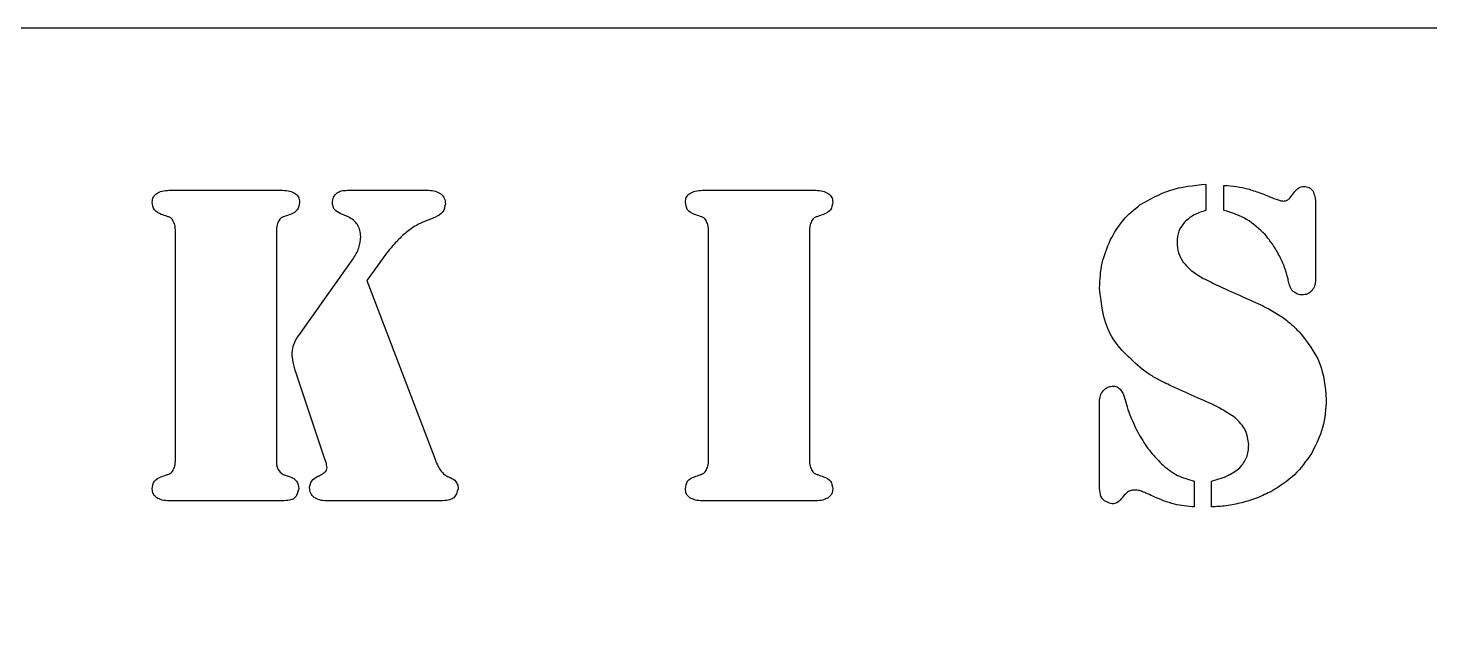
# Model space of a CAD drawing. Header units: millimetres. Extents: x 0 to 850, y -340 to 510.
# Drawn here: x 230.3 to 460.7, y 411.1 to 510 of the extents above; entities that cross this region are included whole.
import ezdxf

# ---------------------------------------------------------------- set-up
doc = ezdxf.new("R2010")
doc.units = ezdxf.units.MM
doc.layers.get('0').update_dxf_attribs({"linetype": 'CONTINUOUS'})

msp = doc.modelspace()

# ---------------------------------------------------------------- linework, layer by layer
for p, q in [((423.86, 484.35), (423.86, 480.05)), ((426.81, 480.05), (426.81, 484.16)), ((253.54, 483.34), (272.15, 483.34)), ((282.83, 483.34), (296.13, 483.34)), ((341.13, 483.34), (359.73, 483.34)), ((437.65, 482.07), (438.47, 483.15)), ((282.94, 478.97), (281.6, 479.53)), ((441.87, 480.95), (441.87, 468.62)), ((297.18, 478.89), (295.2, 478.11)), ((254.55, 439.14), (254.55, 476.54)), ((271.14, 476.54), (271.14, 439.14)), ((342.14, 439.14), (342.14, 476.54)), ((358.73, 476.54), (358.73, 439.14)), ((274.8, 459.5), (283.73, 472.09)), ((288.55, 472.09), (285.97, 468.55)), ((285.97, 468.55), (297.25, 439.03)), ((279.17, 439.03), (274.39, 453.3)), ((406.37, 435.03), (406.37, 448.63)), ((272.22, 436.68), (273.38, 436.3)), ((421.92, 435.59), (421.92, 431.33)), ((424.76, 431.33), (424.76, 435.59)), ((272.15, 432.34), (253.54, 432.34)), ((298.19, 432.34), (279.39, 432.34)), ((359.73, 432.34), (341.13, 432.34))]:
    msp.add_line(p, q)
msp.add_lwpolyline([(850, 510), (0, 510), (0, -340), (850, -340)], close=True)
for points, knots in [([(413.02, 480.95), (414.62, 481.86), (417.98, 483.78), (421.83, 484.15), (423.86, 484.35)], [0, 0, 0, 0, 0.640388, 1.349479, 1.349479, 1.349479, 1.349479]), ([(426.81, 484.16), (427.51, 484.11), (428.82, 484), (430.1, 483.72), (430.7, 483.58)], [0, 0, 0, 0, 0.2475047, 0.4626937, 0.4626937, 0.4626937, 0.4626937]), ([(438.47, 483.15), (438.67, 483.39), (439.06, 483.85), (439.65, 483.94), (439.93, 483.98)], [0, 0, 0, 0, 0.1065257, 0.2030103, 0.2030103, 0.2030103, 0.2030103]), ([(439.93, 483.98), (440.23, 483.95), (440.83, 483.91), (441.22, 483.46), (441.4, 483.25)], [0, 0, 0, 0, 0.1049582, 0.2006477, 0.2006477, 0.2006477, 0.2006477]), ([(250.74, 481.4), (250.76, 481.69), (250.82, 482.27), (251.25, 482.65), (251.47, 482.84)], [0, 0, 0, 0, 0.0995854, 0.1960917, 0.1960917, 0.1960917, 0.1960917]), ([(252.23, 479.38), (251.8, 479.58), (250.93, 479.99), (250.8, 480.93), (250.74, 481.4)], [0, 0, 0, 0, 0.1584858, 0.3142666, 0.3142666, 0.3142666, 0.3142666]), ([(251.47, 482.84), (251.75, 482.98), (252.4, 483.31), (253.13, 483.33), (253.54, 483.34)], [0, 0, 0, 0, 0.1129812, 0.2538745, 0.2538745, 0.2538745, 0.2538745]), ([(272.15, 483.34), (272.55, 483.33), (273.28, 483.31), (273.93, 482.98), (274.22, 482.84)], [0, 0, 0, 0, 0.1408927, 0.253874, 0.253874, 0.253874, 0.253874]), ([(274.95, 481.4), (274.88, 480.93), (274.75, 479.99), (273.89, 479.58), (273.45, 479.38)], [0, 0, 0, 0, 0.1557808, 0.3142667, 0.3142667, 0.3142667, 0.3142667]), ([(274.22, 482.84), (274.43, 482.65), (274.86, 482.27), (274.92, 481.69), (274.95, 481.4)], [0, 0, 0, 0, 0.0965063, 0.1960917, 0.1960917, 0.1960917, 0.1960917]), ([(280.33, 481.29), (280.36, 481.61), (280.43, 482.25), (280.88, 482.7), (281.11, 482.93)], [0, 0, 0, 0, 0.110137, 0.2203182, 0.2203182, 0.2203182, 0.2203182]), ([(281.11, 482.93), (281.34, 483.05), (281.87, 483.33), (282.48, 483.34), (282.83, 483.34)], [0, 0, 0, 0, 0.0890375, 0.2105195, 0.2105195, 0.2105195, 0.2105195]), ([(296.13, 483.34), (296.53, 483.33), (297.26, 483.3), (297.88, 482.93), (298.17, 482.76)], [0, 0, 0, 0, 0.1378698, 0.2526224, 0.2526224, 0.2526224, 0.2526224]), ([(298.17, 482.76), (298.38, 482.54), (298.82, 482.09), (298.87, 481.46), (298.9, 481.14)], [0, 0, 0, 0, 0.1040916, 0.2155122, 0.2155122, 0.2155122, 0.2155122]), ([(338.33, 481.4), (338.35, 481.69), (338.41, 482.27), (338.84, 482.65), (339.05, 482.84)], [0, 0, 0, 0, 0.0995854, 0.1960917, 0.1960917, 0.1960917, 0.1960917]), ([(339.82, 479.38), (339.38, 479.58), (338.52, 479.99), (338.39, 480.93), (338.33, 481.4)], [0, 0, 0, 0, 0.1584858, 0.3142666, 0.3142666, 0.3142666, 0.3142666]), ([(339.05, 482.84), (339.34, 482.98), (339.99, 483.31), (340.72, 483.33), (341.13, 483.34)], [0, 0, 0, 0, 0.1129812, 0.2538745, 0.2538745, 0.2538745, 0.2538745]), ([(359.73, 483.34), (360.14, 483.33), (360.87, 483.31), (361.52, 482.98), (361.81, 482.84)], [0, 0, 0, 0, 0.1408927, 0.253874, 0.253874, 0.253874, 0.253874]), ([(362.54, 481.4), (362.47, 480.93), (362.34, 479.99), (361.48, 479.58), (361.04, 479.38)], [0, 0, 0, 0, 0.1557808, 0.3142667, 0.3142667, 0.3142667, 0.3142667]), ([(361.81, 482.84), (362.02, 482.65), (362.45, 482.27), (362.51, 481.69), (362.54, 481.4)], [0, 0, 0, 0, 0.0965063, 0.1960917, 0.1960917, 0.1960917, 0.1960917]), ([(430.7, 483.58), (431.36, 483.38), (432.95, 482.89), (434.48, 482.25), (435.37, 481.88)], [0, 0, 0, 0, 0.2458724, 0.5850241, 0.5850241, 0.5850241, 0.5850241]), ([(435.37, 481.88), (435.59, 481.8), (435.99, 481.64), (436.41, 481.6), (436.6, 481.58)], [0, 0, 0, 0, 0.0844443, 0.1498722, 0.1498722, 0.1498722, 0.1498722]), ([(436.6, 481.58), (436.82, 481.6), (437.23, 481.63), (437.51, 481.93), (437.65, 482.07)], [0, 0, 0, 0, 0.0739209, 0.140193, 0.140193, 0.140193, 0.140193]), ([(441.4, 483.25), (441.54, 482.94), (441.86, 482.21), (441.86, 481.41), (441.87, 480.95)], [0, 0, 0, 0, 0.1178775, 0.2783566, 0.2783566, 0.2783566, 0.2783566]), ([(253.67, 478.88), (253.52, 478.93), (253.04, 479.11), (252.56, 479.27), (252.23, 479.38)], [0, 0, 0, 0, 0.0580702, 0.1793509, 0.1793509, 0.1793509, 0.1793509]), ([(273.45, 479.38), (273.13, 479.27), (272.64, 479.11), (272.17, 478.93), (272.01, 478.88)], [0, 0, 0, 0, 0.1212802, 0.1793506, 0.1793506, 0.1793506, 0.1793506]), ([(281.6, 479.53), (281.23, 479.73), (280.51, 480.11), (280.39, 480.9), (280.33, 481.29)], [0, 0, 0, 0, 0.1391269, 0.2688021, 0.2688021, 0.2688021, 0.2688021]), ([(298.9, 481.14), (298.81, 480.65), (298.63, 479.61), (297.68, 479.14), (297.18, 478.89)], [0, 0, 0, 0, 0.1661195, 0.3508528, 0.3508528, 0.3508528, 0.3508528]), ([(341.26, 478.88), (341.1, 478.93), (340.63, 479.11), (340.15, 479.27), (339.82, 479.38)], [0, 0, 0, 0, 0.0580702, 0.1793509, 0.1793509, 0.1793509, 0.1793509]), ([(361.04, 479.38), (360.72, 479.27), (360.23, 479.11), (359.76, 478.93), (359.6, 478.88)], [0, 0, 0, 0, 0.1212806, 0.1793507, 0.1793507, 0.1793507, 0.1793507]), ([(408.13, 475.14), (408.77, 476.28), (410.02, 478.53), (412.03, 480.15), (413.02, 480.95)], [0, 0, 0, 0, 0.4558484, 0.901145, 0.901145, 0.901145, 0.901145]), ([(423.86, 480.05), (423.15, 479.83), (421.84, 479.42), (420.8, 478.51), (420.33, 478.09)], [0, 0, 0, 0, 0.2582406, 0.479915, 0.479915, 0.479915, 0.479915]), ([(433.57, 476.06), (432.61, 476.98), (430.68, 478.85), (428.11, 479.65), (426.81, 480.05)], [0, 0, 0, 0, 0.4636087, 0.935602, 0.935602, 0.935602, 0.935602]), ([(254.1, 478.45), (254.03, 478.54), (253.92, 478.72), (253.74, 478.83), (253.67, 478.88)], [0, 0, 0, 0, 0.0414461, 0.07210741, 0.07210741, 0.07210741, 0.07210741]), ([(254.55, 476.54), (254.54, 476.93), (254.53, 477.6), (254.23, 478.19), (254.1, 478.45)], [0, 0, 0, 0, 0.1336195, 0.2330381, 0.2330381, 0.2330381, 0.2330381]), ([(271.58, 478.45), (271.45, 478.19), (271.15, 477.6), (271.14, 476.93), (271.14, 476.54)], [0, 0, 0, 0, 0.0994189, 0.2330382, 0.2330382, 0.2330382, 0.2330382]), ([(272.01, 478.88), (271.94, 478.83), (271.77, 478.72), (271.65, 478.54), (271.58, 478.45)], [0, 0, 0, 0, 0.03066131, 0.07210741, 0.07210741, 0.07210741, 0.07210741]), ([(284.44, 477.7), (284.24, 477.98), (283.84, 478.52), (283.24, 478.82), (282.94, 478.97)], [0, 0, 0, 0, 0.1184778, 0.2338149, 0.2338149, 0.2338149, 0.2338149]), ([(285, 475.76), (284.97, 476.1), (284.93, 476.79), (284.6, 477.39), (284.44, 477.7)], [0, 0, 0, 0, 0.1198206, 0.2403246, 0.2403246, 0.2403246, 0.2403246]), ([(295.2, 478.11), (294.72, 477.88), (293.59, 477.34), (292.62, 476.55), (292.06, 476.09)], [0, 0, 0, 0, 0.1857889, 0.4402974, 0.4402974, 0.4402974, 0.4402974]), ([(341.69, 478.45), (341.62, 478.54), (341.5, 478.72), (341.33, 478.83), (341.26, 478.88)], [0, 0, 0, 0, 0.04144625, 0.07210736, 0.07210736, 0.07210736, 0.07210736]), ([(342.14, 476.54), (342.13, 476.93), (342.12, 477.6), (341.82, 478.19), (341.69, 478.45)], [0, 0, 0, 0, 0.1336195, 0.2330381, 0.2330381, 0.2330381, 0.2330381]), ([(359.17, 478.45), (359.04, 478.19), (358.74, 477.6), (358.73, 476.93), (358.73, 476.54)], [0, 0, 0, 0, 0.0994188, 0.2330381, 0.2330381, 0.2330381, 0.2330381]), ([(359.6, 478.88), (359.53, 478.83), (359.36, 478.72), (359.24, 478.54), (359.17, 478.45)], [0, 0, 0, 0, 0.03066169, 0.07210749, 0.07210749, 0.07210749, 0.07210749]), ([(420.33, 478.09), (419.97, 477.62), (419.25, 476.65), (419.16, 475.44), (419.11, 474.82)], [0, 0, 0, 0, 0.2044916, 0.4179403, 0.4179403, 0.4179403, 0.4179403]), ([(283.73, 472.09), (284.1, 472.67), (284.81, 473.8), (284.94, 475.12), (285, 475.76)], [0, 0, 0, 0, 0.2389145, 0.4618482, 0.4618482, 0.4618482, 0.4618482]), ([(292.06, 476.09), (291.52, 475.57), (290.24, 474.34), (289.17, 472.92), (288.55, 472.09)], [0, 0, 0, 0, 0.264972, 0.6269179, 0.6269179, 0.6269179, 0.6269179]), ([(406.37, 467.28), (406.44, 468.66), (406.58, 471.38), (407.62, 473.9), (408.13, 475.14)], [0, 0, 0, 0, 0.4846283, 0.9543275, 0.9543275, 0.9543275, 0.9543275]), ([(419.11, 474.82), (419.15, 474.22), (419.23, 473.05), (419.83, 472.05), (420.12, 471.55)], [0, 0, 0, 0, 0.208169, 0.4076956, 0.4076956, 0.4076956, 0.4076956]), ([(435.93, 472.58), (435.58, 473.21), (434.9, 474.44), (434.01, 475.52), (433.57, 476.06)], [0, 0, 0, 0, 0.2517852, 0.4946645, 0.4946645, 0.4946645, 0.4946645]), ([(437.35, 468.81), (437.18, 469.43), (436.83, 470.74), (436.24, 471.95), (435.93, 472.58)], [0, 0, 0, 0, 0.2284049, 0.4753252, 0.4753252, 0.4753252, 0.4753252]), ([(420.12, 471.55), (420.55, 471.07), (421.49, 470), (422.73, 469.28), (423.41, 468.88)], [0, 0, 0, 0, 0.2242033, 0.5012495, 0.5012495, 0.5012495, 0.5012495]), ([(423.41, 468.88), (424.26, 468.46), (426.6, 467.3), (428.99, 466.26), (430.51, 465.59)], [0, 0, 0, 0, 0.3351773, 0.9205109, 0.9205109, 0.9205109, 0.9205109]), ([(437.74, 467.37), (437.67, 467.56), (437.49, 468.03), (437.4, 468.52), (437.35, 468.81)], [0, 0, 0, 0, 0.0715932, 0.175708, 0.175708, 0.175708, 0.175708]), ([(441.87, 468.62), (441.85, 468.28), (441.81, 467.63), (441.43, 467.1), (441.25, 466.85)], [0, 0, 0, 0, 0.1173432, 0.2249596, 0.2249596, 0.2249596, 0.2249596]), ([(413.4, 453.94), (411.35, 455.73), (407.29, 459.28), (406.68, 464.63), (406.37, 467.28)], [0, 0, 0, 0, 0.925116, 1.831395, 1.831395, 1.831395, 1.831395]), ([(430.51, 465.59), (431.52, 465.15), (433.3, 464.37), (434.99, 463.39), (435.72, 462.96)], [0, 0, 0, 0, 0.3871697, 0.6875228, 0.6875228, 0.6875228, 0.6875228]), ([(438.28, 466.64), (438.17, 466.75), (437.96, 466.96), (437.81, 467.23), (437.74, 467.37)], [0, 0, 0, 0, 0.0528904, 0.1073553, 0.1073553, 0.1073553, 0.1073553]), ([(439.66, 466.15), (439.42, 466.18), (438.92, 466.22), (438.5, 466.5), (438.28, 466.64)], [0, 0, 0, 0, 0.0858127, 0.1748305, 0.1748305, 0.1748305, 0.1748305]), ([(441.25, 466.85), (441.03, 466.64), (440.58, 466.24), (439.97, 466.18), (439.66, 466.15)], [0, 0, 0, 0, 0.1029718, 0.2087896, 0.2087896, 0.2087896, 0.2087896]), ([(435.72, 462.96), (436.34, 462.54), (437.59, 461.67), (438.67, 460.58), (439.22, 460.03)], [0, 0, 0, 0, 0.2625393, 0.5377005, 0.5377005, 0.5377005, 0.5377005]), ([(273.71, 456.66), (273.77, 457.13), (273.91, 458.16), (274.48, 459.03), (274.8, 459.5)], [0, 0, 0, 0, 0.1635738, 0.3617812, 0.3617812, 0.3617812, 0.3617812]), ([(439.22, 460.03), (440.5, 458.41), (443.07, 455.18), (443.44, 451.06), (443.62, 449)], [0, 0, 0, 0, 0.712309, 1.424218, 1.424218, 1.424218, 1.424218]), ([(274.39, 453.3), (274.19, 453.91), (273.84, 455), (273.75, 456.15), (273.71, 456.66)], [0, 0, 0, 0, 0.2234099, 0.4047118, 0.4047118, 0.4047118, 0.4047118]), ([(416.67, 451.92), (416.1, 452.22), (414.97, 452.82), (413.92, 453.56), (413.4, 453.94)], [0, 0, 0, 0, 0.2248381, 0.4523616, 0.4523616, 0.4523616, 0.4523616]), ([(422.96, 449.04), (421.67, 449.61), (419.55, 450.53), (417.47, 451.53), (416.67, 451.92)], [0, 0, 0, 0, 0.4988033, 0.8143799, 0.8143799, 0.8143799, 0.8143799]), ([(406.37, 448.63), (406.4, 448.96), (406.44, 449.61), (406.8, 450.15), (406.97, 450.41)], [0, 0, 0, 0, 0.1150872, 0.2237966, 0.2237966, 0.2237966, 0.2237966]), ([(406.97, 450.41), (407.18, 450.62), (407.59, 451.04), (408.18, 451.13), (408.47, 451.17)], [0, 0, 0, 0, 0.1026416, 0.2024557, 0.2024557, 0.2024557, 0.2024557]), ([(408.47, 451.17), (408.72, 451.17), (409.2, 451.16), (409.58, 450.85), (409.75, 450.7)], [0, 0, 0, 0, 0.0870319, 0.165513, 0.165513, 0.165513, 0.165513]), ([(409.75, 450.7), (409.91, 450.48), (410.29, 449.94), (410.46, 449.3), (410.56, 448.93)], [0, 0, 0, 0, 0.0965061, 0.2306468, 0.2306468, 0.2306468, 0.2306468]), ([(410.56, 448.93), (410.87, 447.88), (411.5, 445.79), (412.53, 443.87), (413.04, 442.91)], [0, 0, 0, 0, 0.3862527, 0.7673725, 0.7673725, 0.7673725, 0.7673725]), ([(428.64, 445.98), (427.93, 446.46), (426.14, 447.66), (424.16, 448.52), (422.96, 449.04)], [0, 0, 0, 0, 0.302403, 0.7604962, 0.7604962, 0.7604962, 0.7604962]), ([(443.62, 449), (443.53, 447.44), (443.34, 444.33), (441.93, 441.56), (441.23, 440.19)], [0, 0, 0, 0, 0.547394, 1.08503, 1.08503, 1.08503, 1.08503]), ([(430.88, 441.57), (430.77, 442.39), (430.54, 444.12), (429.3, 445.34), (428.64, 445.98)], [0, 0, 0, 0, 0.2846643, 0.597031, 0.597031, 0.597031, 0.597031]), ([(413.04, 442.91), (413.6, 442.03), (414.68, 440.3), (416.13, 438.87), (416.83, 438.17)], [0, 0, 0, 0, 0.3681915, 0.7168512, 0.7168512, 0.7168512, 0.7168512]), ([(429.44, 437.78), (429.86, 438.3), (430.75, 439.41), (430.84, 440.83), (430.88, 441.57)], [0, 0, 0, 0, 0.2317942, 0.4875155, 0.4875155, 0.4875155, 0.4875155]), ([(441.23, 440.19), (440.36, 438.92), (438.59, 436.38), (435.97, 434.74), (434.66, 433.91)], [0, 0, 0, 0, 0.536484, 1.079413, 1.079413, 1.079413, 1.079413]), ([(254.1, 437.24), (254.23, 437.49), (254.53, 438.08), (254.54, 438.76), (254.55, 439.14)], [0, 0, 0, 0, 0.0994192, 0.2330385, 0.2330385, 0.2330385, 0.2330385]), ([(271.14, 439.14), (271.13, 438.54), (271.13, 437.53), (271.91, 436.92), (272.22, 436.68)], [0, 0, 0, 0, 0.1981833, 0.3326138, 0.3326138, 0.3326138, 0.3326138]), ([(279.13, 437.07), (279.22, 437.17), (279.41, 437.39), (279.45, 437.68), (279.47, 437.83)], [0, 0, 0, 0, 0.0477137, 0.1002228, 0.1002228, 0.1002228, 0.1002228]), ([(279.47, 437.83), (279.45, 437.98), (279.38, 438.38), (279.25, 438.78), (279.17, 439.03)], [0, 0, 0, 0, 0.0513082, 0.1451984, 0.1451984, 0.1451984, 0.1451984]), ([(297.25, 439.03), (297.39, 438.67), (297.64, 438.03), (298.02, 437.47), (298.19, 437.22)], [0, 0, 0, 0, 0.1348441, 0.2404938, 0.2404938, 0.2404938, 0.2404938]), ([(341.69, 437.24), (341.82, 437.49), (342.12, 438.08), (342.13, 438.76), (342.14, 439.14)], [0, 0, 0, 0, 0.0994192, 0.2330385, 0.2330385, 0.2330385, 0.2330385]), ([(358.73, 439.14), (358.73, 438.76), (358.74, 438.08), (359.04, 437.49), (359.17, 437.24)], [0, 0, 0, 0, 0.1336202, 0.2330389, 0.2330389, 0.2330389, 0.2330389]), ([(416.83, 438.17), (417.6, 437.56), (419.11, 436.34), (420.98, 435.84), (421.92, 435.59)], [0, 0, 0, 0, 0.3402074, 0.6769468, 0.6769468, 0.6769468, 0.6769468]), ([(424.76, 435.59), (425.72, 435.84), (427.42, 436.28), (428.83, 437.32), (429.44, 437.78)], [0, 0, 0, 0, 0.3471564, 0.6136906, 0.6136906, 0.6136906, 0.6136906]), ([(250.74, 434.28), (250.8, 434.75), (250.93, 435.7), (251.8, 436.1), (252.23, 436.3)], [0, 0, 0, 0, 0.1557804, 0.3142659, 0.3142659, 0.3142659, 0.3142659]), ([(252.23, 436.3), (252.56, 436.41), (253.04, 436.57), (253.52, 436.75), (253.67, 436.81)], [0, 0, 0, 0, 0.1212805, 0.1793509, 0.1793509, 0.1793509, 0.1793509]), ([(253.67, 436.81), (253.74, 436.85), (253.92, 436.97), (254.03, 437.14), (254.1, 437.24)], [0, 0, 0, 0, 0.03066145, 0.07210736, 0.07210736, 0.07210736, 0.07210736]), ([(273.38, 436.3), (273.79, 436.1), (274.64, 435.69), (274.74, 434.76), (274.8, 434.28)], [0, 0, 0, 0, 0.1517916, 0.3090834, 0.3090834, 0.3090834, 0.3090834]), ([(276.59, 434.51), (276.67, 434.89), (276.83, 435.73), (277.57, 436.15), (277.97, 436.38)], [0, 0, 0, 0, 0.1317077, 0.2860127, 0.2860127, 0.2860127, 0.2860127]), ([(277.97, 436.38), (278.22, 436.49), (278.63, 436.69), (278.99, 436.96), (279.13, 437.07)], [0, 0, 0, 0, 0.0956061, 0.1590309, 0.1590309, 0.1590309, 0.1590309]), ([(298.19, 437.22), (298.36, 437.02), (298.73, 436.62), (299.21, 436.39), (299.46, 436.26)], [0, 0, 0, 0, 0.0920871, 0.1883159, 0.1883159, 0.1883159, 0.1883159]), ([(299.46, 436.26), (299.68, 436.16), (300.03, 436), (300.35, 435.78), (300.47, 435.7)], [0, 0, 0, 0, 0.0850217, 0.1359282, 0.1359282, 0.1359282, 0.1359282]), ([(300.47, 435.7), (300.62, 435.51), (300.94, 435.1), (300.97, 434.59), (300.99, 434.32)], [0, 0, 0, 0, 0.0850415, 0.1775393, 0.1775393, 0.1775393, 0.1775393]), ([(338.33, 434.28), (338.39, 434.75), (338.52, 435.7), (339.38, 436.1), (339.82, 436.3)], [0, 0, 0, 0, 0.1557804, 0.3142659, 0.3142659, 0.3142659, 0.3142659]), ([(339.82, 436.3), (340.15, 436.41), (340.63, 436.57), (341.1, 436.75), (341.26, 436.81)], [0, 0, 0, 0, 0.1212806, 0.1793509, 0.1793509, 0.1793509, 0.1793509]), ([(341.26, 436.81), (341.33, 436.85), (341.5, 436.97), (341.62, 437.14), (341.69, 437.24)], [0, 0, 0, 0, 0.03066145, 0.07210736, 0.07210736, 0.07210736, 0.07210736]), ([(359.17, 437.24), (359.24, 437.14), (359.36, 436.97), (359.53, 436.85), (359.6, 436.81)], [0, 0, 0, 0, 0.04144591, 0.07210736, 0.07210736, 0.07210736, 0.07210736]), ([(359.6, 436.81), (359.76, 436.75), (360.23, 436.57), (360.72, 436.41), (361.04, 436.3)], [0, 0, 0, 0, 0.0580704, 0.1793506, 0.1793506, 0.1793506, 0.1793506]), ([(361.04, 436.3), (361.48, 436.1), (362.34, 435.7), (362.47, 434.75), (362.54, 434.28)], [0, 0, 0, 0, 0.1584853, 0.3142657, 0.3142657, 0.3142657, 0.3142657]), ([(251.47, 432.85), (251.25, 433.03), (250.82, 433.42), (250.76, 433.99), (250.74, 434.28)], [0, 0, 0, 0, 0.0965061, 0.1960926, 0.1960926, 0.1960926, 0.1960926]), ([(274.8, 434.28), (274.64, 433.72), (274.29, 432.43), (272.92, 432.37), (272.15, 432.34)], [0, 0, 0, 0, 0.1883495, 0.4292892, 0.4292892, 0.4292892, 0.4292892]), ([(277.32, 432.9), (277.11, 433.11), (276.67, 433.56), (276.62, 434.18), (276.59, 434.51)], [0, 0, 0, 0, 0.1028005, 0.2136812, 0.2136812, 0.2136812, 0.2136812]), ([(300.99, 434.32), (300.82, 433.75), (300.43, 432.42), (299, 432.37), (298.19, 432.34)], [0, 0, 0, 0, 0.1931883, 0.4472083, 0.4472083, 0.4472083, 0.4472083]), ([(339.05, 432.85), (338.84, 433.03), (338.41, 433.42), (338.35, 433.99), (338.33, 434.28)], [0, 0, 0, 0, 0.0965061, 0.1960927, 0.1960927, 0.1960927, 0.1960927]), ([(362.54, 434.28), (362.51, 433.99), (362.45, 433.42), (362.02, 433.03), (361.81, 432.85)], [0, 0, 0, 0, 0.0995866, 0.1960927, 0.1960927, 0.1960927, 0.1960927]), ([(408.47, 431.82), (407.86, 432.02), (406.41, 432.51), (406.39, 434.1), (406.37, 435.03)], [0, 0, 0, 0, 0.2073984, 0.497517, 0.497517, 0.497517, 0.497517]), ([(411.12, 433.85), (410.95, 433.72), (410.52, 433.35), (410.15, 432.91), (409.92, 432.64)], [0, 0, 0, 0, 0.0759298, 0.2008198, 0.2008198, 0.2008198, 0.2008198]), ([(412.24, 434.1), (412.02, 434.09), (411.63, 434.09), (411.27, 433.92), (411.12, 433.85)], [0, 0, 0, 0, 0.0772538, 0.1362294, 0.1362294, 0.1362294, 0.1362294]), ([(413.25, 433.91), (413.08, 433.96), (412.75, 434.07), (412.41, 434.09), (412.24, 434.1)], [0, 0, 0, 0, 0.0626472, 0.1211476, 0.1211476, 0.1211476, 0.1211476]), ([(415.15, 433.09), (414.77, 433.27), (414.14, 433.56), (413.49, 433.81), (413.25, 433.91)], [0, 0, 0, 0, 0.1505173, 0.2441824, 0.2441824, 0.2441824, 0.2441824]), ([(421.92, 431.33), (420.83, 431.42), (418.48, 431.63), (416.32, 432.58), (415.15, 433.09)], [0, 0, 0, 0, 0.3826229, 0.8269948, 0.8269948, 0.8269948, 0.8269948]), ([(434.66, 433.91), (433.88, 433.53), (432.3, 432.75), (430.61, 432.27), (429.74, 432.02)], [0, 0, 0, 0, 0.3036679, 0.6202705, 0.6202705, 0.6202705, 0.6202705]), ([(253.54, 432.34), (253.13, 432.35), (252.4, 432.37), (251.75, 432.7), (251.47, 432.85)], [0, 0, 0, 0, 0.1408932, 0.2538743, 0.2538743, 0.2538743, 0.2538743]), ([(279.39, 432.34), (278.99, 432.35), (278.25, 432.38), (277.61, 432.74), (277.32, 432.9)], [0, 0, 0, 0, 0.1410763, 0.2560954, 0.2560954, 0.2560954, 0.2560954]), ([(341.13, 432.34), (340.72, 432.35), (339.99, 432.37), (339.34, 432.7), (339.05, 432.85)], [0, 0, 0, 0, 0.140893, 0.2538742, 0.2538742, 0.2538742, 0.2538742]), ([(361.81, 432.85), (361.52, 432.7), (360.87, 432.37), (360.14, 432.35), (359.73, 432.34)], [0, 0, 0, 0, 0.112981, 0.2538738, 0.2538738, 0.2538738, 0.2538738]), ([(409.92, 432.64), (409.71, 432.4), (409.31, 431.96), (408.73, 431.86), (408.47, 431.82)], [0, 0, 0, 0, 0.109786, 0.2020214, 0.2020214, 0.2020214, 0.2020214]), ([(429.74, 432.02), (428.89, 431.82), (427.25, 431.44), (425.56, 431.37), (424.76, 431.33)], [0, 0, 0, 0, 0.3099068, 0.5936032, 0.5936032, 0.5936032, 0.5936032])]:
    msp.add_open_spline(points, degree=3, knots=knots)

doc.saveas('drawing.dxf')
